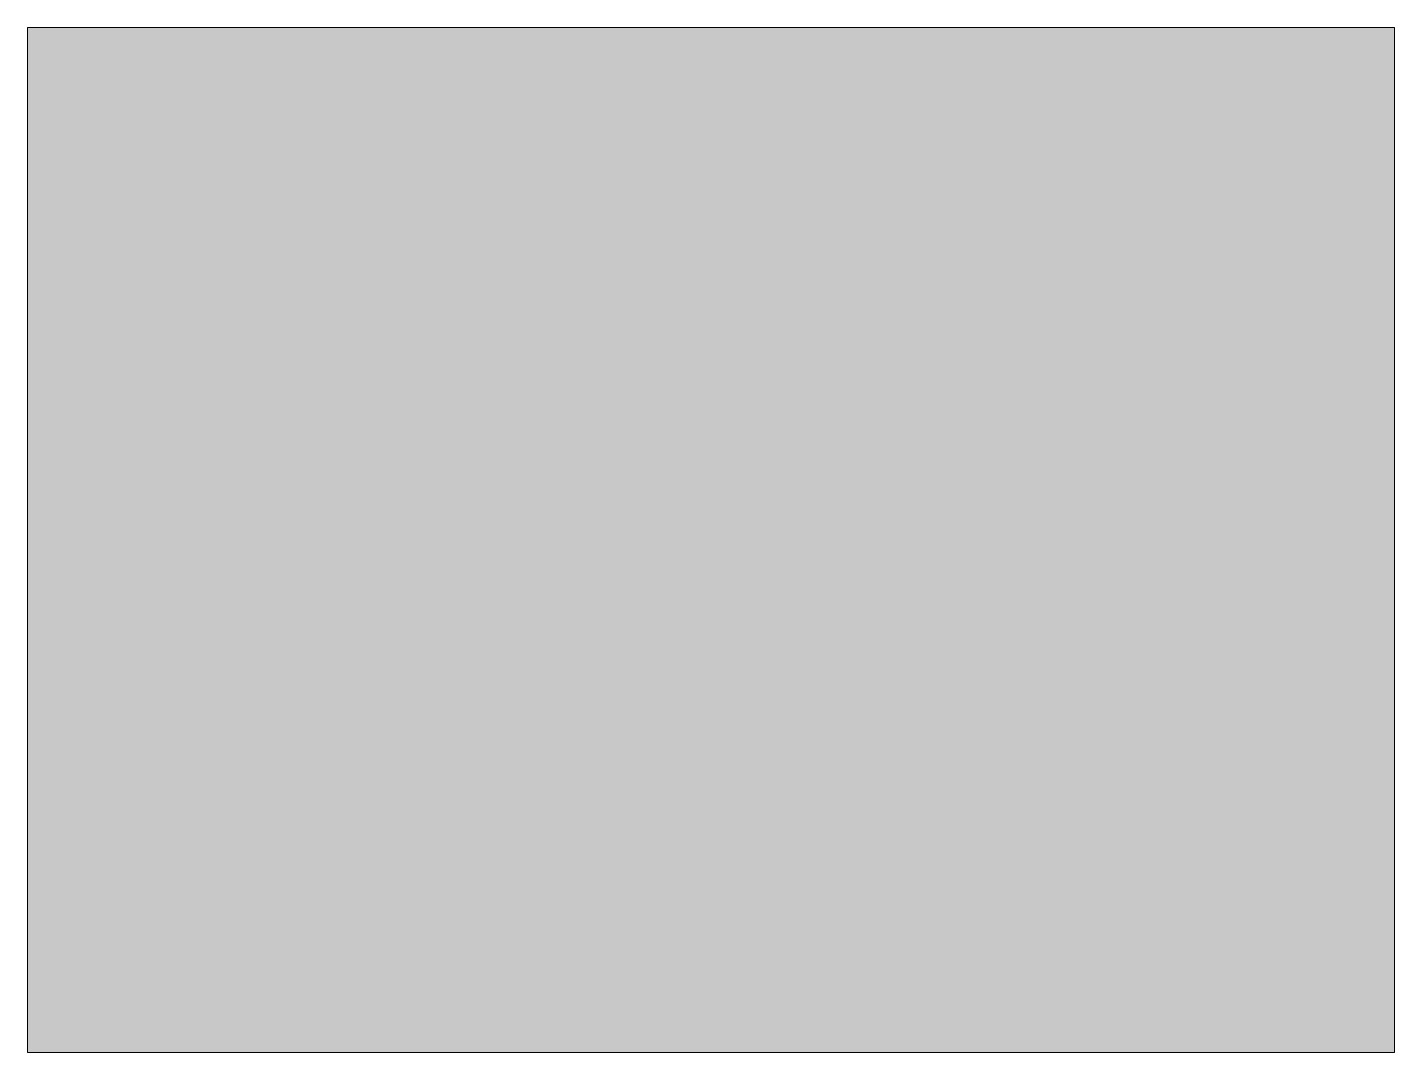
# Model space of a CAD drawing. Extents: x -2 to 2, y -1.5 to 1.5.
import ezdxf

# ---------------------------------------------------------------- set-up
doc = ezdxf.new("R2010")
doc.units = 0
doc.header["$LTSCALE"] = 0.01
doc.header["$MEASUREMENT"] = 0
doc.layers.get('Defpoints').update_dxf_attribs({"color": 111, "lineweight": 20})
doc.layers.add('C-STRP-PATT-GREN', color=94, linetype='Continuous', lineweight=20)
doc.layers.add('C-STRP-PATT-WHIT', color=255, linetype='Continuous', lineweight=20)

msp = doc.modelspace()

# ---------------------------------------------------------------- hatches: boundary and pattern name
at = {"layer": 'C-STRP-PATT-GREN', "linetype": 'Continuous', "lineweight": 0}
msp.add_hatch(color=256, dxfattribs=at).paths.add_polyline_path([(2, -1.5), (2, 1.5), (-2, 1.5), (-2, -1.5)])
at = {"layer": 'C-STRP-PATT-WHIT', "linetype": 'Continuous', "lineweight": 0}
for points in [[(-1.4648, -0.5), (-1.4648, -0.0333), (0.0352, 1.4667), (1.5352, -0.0333), (1.5352, -0.5), (0.0352, 1)], [(-1.4648, -1.5), (-1.4648, -1.0333), (0.0352, 0.4667), (1.5352, -1.0333), (1.5352, -1.5), (0.0352, 0)]]:
    msp.add_hatch(color=256, dxfattribs=at).paths.add_polyline_path(points)

# ---------------------------------------------------------------- linework, layer by layer
at = {"layer": 'Defpoints'}
msp.add_lwpolyline([(2, -1.5), (2, 1.5), (-2, 1.5), (-2, -1.5)], close=True, dxfattribs=at)

doc.saveas('drawing.dxf')
